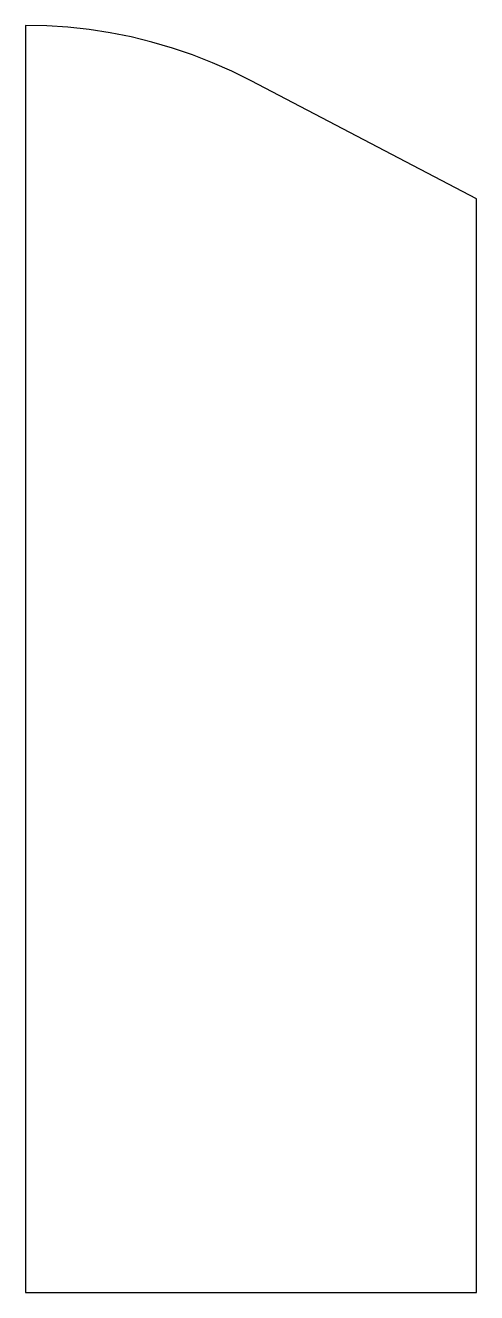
# Model space of a CAD drawing. Extents: x -8.9 to 8.9, y -15.2 to 34.7.
import ezdxf

# ---------------------------------------------------------------- set-up
doc = ezdxf.new("R2010")
doc.units = 0
doc.layers.get('0').update_dxf_attribs({"linetype": 'continuous'})

msp = doc.modelspace()

# ---------------------------------------------------------------- linework, layer by layer
at = {"color": 7}
msp.add_lwpolyline([(8.89, -15.24), (8.89, 27.86), (0, 32.51), (-0.753, 32.883), (-1.521, 33.223), (-2.304, 33.528), (-3.099, 33.8), (-3.906, 34.036), (-4.722, 34.236), (-5.546, 34.401), (-6.376, 34.529), (-7.211, 34.621), (-8.05, 34.676), (-8.89, 34.695), (-8.89, -15.24)], close=True, dxfattribs=at)

doc.saveas('drawing.dxf')
